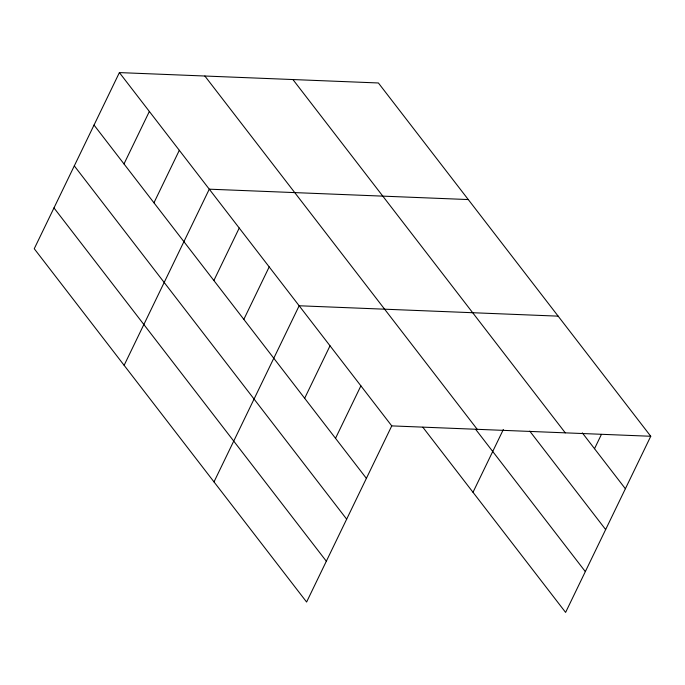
<?xml version="1.0" encoding="UTF-8"?>
<svg xmlns="http://www.w3.org/2000/svg" width="685" height="685" viewBox="0 0 685 685"><rect width="100%" height="100%" fill="white"/><g stroke="black" fill="none" stroke-linecap="round" stroke-linejoin="round"><path stroke-width="1.03" d="M119.395 72.593L34.25 248.732L306.606 602.029L391.76 425.89L119.395 72.593L378.394 82.971L650.75 436.268L565.604 612.407L422.85 427.234M123.994 163.929L149.356 111.449M153.954 202.786L179.316 150.315M124.131 365.319L209.276 189.18L468.266 199.558M213.874 280.516L239.236 228.045M243.826 319.381L269.196 266.902M214.003 481.906L299.157 305.767L558.147 316.145M304.654 398.285L330.024 345.805M335.522 438.323L360.892 385.852M473.001 492.284L503.355 429.495M594.52 448.701L601.43 434.393M391.76 425.89L650.75 436.268M582.301 432.851L625.379 488.747M292.923 79.546L565.279 432.843M529.77 431.122L605.651 529.556M204.866 76.018L477.222 429.315M475.792 429.512L585.332 571.598M94.033 125.064L366.389 478.361M74.305 165.873L346.661 519.17M53.978 207.923L326.334 561.221"/></g></svg>
